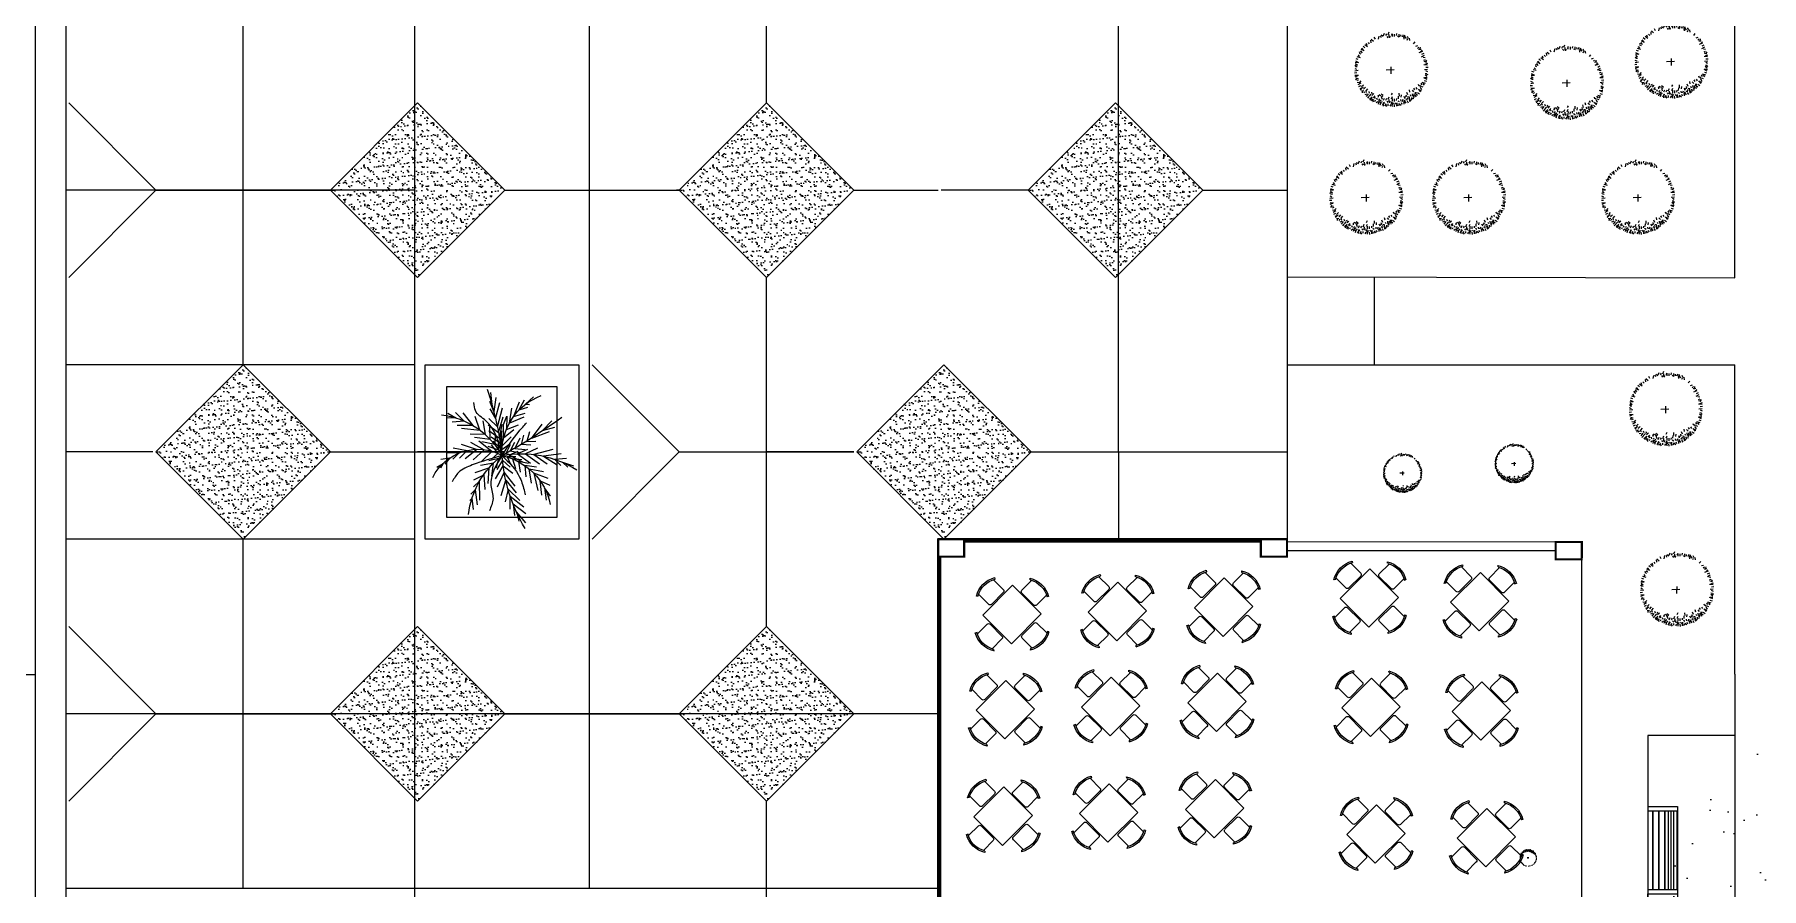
# Model space of a CAD drawing. Header units: millimetres. Extents: x 216896 to 446004, y 63591 to 243769.
# Drawn here: x 337869 to 377461, y 129232 to 148796 of the extents above; entities that cross this region are included whole.
import ezdxf

# ---------------------------------------------------------------- set-up
doc = ezdxf.new("R2010")
doc.units = ezdxf.units.MM
doc.layers.add('1_furn', color=26, linetype='Continuous')
doc.layers.add('glass', color=4, linetype='Continuous')
doc.layers.add('concr. box', color=250, linetype='Continuous', lineweight=20)
doc.layers.add('wall', color=5, linetype='Continuous', lineweight=40)
doc.layers.add('green', color=7, linetype='Continuous', true_color=0x45e718)
doc.layers.add('trees', color=7, linetype='Continuous', true_color=0x547000)
doc.layers.add('line pedestr', color=7, linetype='Continuous', lineweight=5, true_color=0x1c1c1c)
doc.layers.add('trees 2', color=7, linetype='Continuous', lineweight=5, true_color=0x91c200)

# ---------------------------------------------------------------- blocks, each defined once
blk = doc.blocks.new('PALM')
for points in [[(-0.814, 1.528), (-0.853, 1.213), (-0.918, 1.278)], [(0.226, 1.525), (0.235, 1.156), (0.619, 1.454)], [(0.673, 1.652), (0.319, 1.381), (0.356, 1.702)], [(0.671, 1.912), (0.412, 1.592), (0.48, 1.862)], [(-0.891, 1.097), (-0.764, 0.976), (-0.708, 1.396)], [(-0.627, 1.261), (-0.64, 0.73), (-0.814, 0.884)], [(-0.029, 1.129), (0.104, 0.699), (0.404, 1.057)], [(0.507, 1.274), (0.171, 0.954), (0.084, 1.315)], [(1.308, 0.655), (0.901, 0.502), (1.018, 0.992)], [(1.13, 1.126), (1.081, 0.719), (1.355, 0.836)], [(1.375, 1.152), (1.202, 0.917), (1.253, 1.263)], [(-0.8, 0.692), (-0.521, 0.544), (-0.493, 0.967)], [(-0.768, 0.477), (-0.372, 0.352), (-0.408, 0.794)], [(-0.292, 0.588), (-0.242, 0.212), (-0.614, 0.282)], [(-0.185, 0.659), (0.03, 0.296), (0.31, 0.503)], [(0.368, 0.866), (0.057, 0.47), (-0.143, 0.894)], [(0.98, 0.328), (0.642, 0.281), (0.673, 0.608)], [(0.84, 0.779), (0.765, 0.375), (1.174, 0.453)], [(-1.855, 0.331), (-1.676, 0.223), (-1.743, 0.355)], [(-1.735, 0.098), (-1.478, 0.063), (-1.624, 0.24)], [(-1.581, -0.088), (-1.217, -0.075), (-1.401, 0.104)], [(-1.39, -0.217), (-0.99, -0.144), (-1.212, 0.071)], [(-1.045, 0.081), (-0.721, -0.176), (-1.156, -0.311)], [(-0.895, -0.38), (-0.512, -0.166), (-0.818, 0.12)], [(-0.571, 0.158), (-0.29, -0.12), (-0.659, -0.406)], [(-0.38, 0.137), (-0.097, 0.078), (-0.165, 0.347)], [(-0.31, -0.301), (-0.118, -0.058), (-0.301, 0.103)], [(0.234, 0.326), (0.011, 0.128), (-0.145, 0.392)], [(0.393, 0.037), (0.143, 0.038), (0.238, 0.24)], [(0.449, -0.112), (0.198, -0.009), (0.579, 0.182)], [(0.559, 0.121), (0.3, 0.094), (0.378, 0.366)], [(0.725, -0.168), (0.443, -0.049), (0.809, 0.22)], [(0.749, 0.222), (0.465, 0.172), (0.512, 0.473)], [(1.003, -0.207), (0.666, -0.048), (1.063, 0.235)], [(1.445, -0.17), (0.906, -0.028), (1.281, 0.238)], [(1.675, -0.049), (1.174, 0.017), (1.563, 0.263)], [(1.83, 0.081), (1.503, 0.108), (1.667, 0.282)], [(2.037, 0.301), (1.729, 0.196), (1.871, 0.331)], [(-0.778, -0.521), (-0.342, -0.468), (-0.345, -0.803)], [(-0.192, -0.602), (-0.206, -0.311), (-0.578, -0.387)], [(-0.402, -0.269), (-0.103, -0.166), (-0.103, -0.432)], [(-0.312, -0.529), (-0.048, -0.351), (-0.007, -0.702)], [(-0.252, -0.413), (-0.039, -0.194), (0.021, -0.472)], [(0.221, -0.325), (-0.002, -0.162), (-0.035, -0.46)], [(0.259, -0.529), (0.008, -0.286), (-0.017, -0.621)], [(0.234, -0.303), (0.104, -0.056), (0.291, -0.022)], [(0.486, -0.081), (0.226, -0.123), (0.36, -0.384)], [(0.508, -0.497), (0.363, -0.2), (0.657, -0.17)], [(0.816, -0.292), (0.556, -0.313), (0.615, -0.576)], [(0.776, -0.673), (0.702, -0.401), (0.96, -0.406)], [(1.334, -0.671), (0.838, -0.485), (1.138, -0.89)], [(-1.319, -1.222), (-1.074, -0.98), (-1.417, -0.949)], [(-1.118, -1.209), (-0.833, -0.857), (-1.274, -0.854)], [(-1.154, -0.773), (-0.634, -0.725), (-0.763, -1.105)], [(-0.549, -0.982), (-0.479, -0.6), (-0.91, -0.61)], [(-0.392, -0.876), (-0.101, -0.659), (0.029, -1.102)], [(-0.378, -1.054), (-0.133, -0.817), (0.012, -1.353)], [(-0.375, -0.71), (-0.071, -0.491), (0.001, -0.879)], [(0.336, -0.732), (0.044, -0.493), (0.044, -0.877)], [(0.044, -0.877), (0.134, -1.117), (0.124, -0.744), (0.471, -0.871)], [(0.616, -1.092), (0.207, -0.919), (0.279, -1.347)], [(1.41, -0.988), (1.151, -0.707), (1.499, -0.81)], [(-1.535, -1.201), (-1.309, -1.067), (-1.578, -1.057)], [(-0.18, -1.651), (-0.234, -1.246), (-0.35, -1.53)], [(-0.345, -1.328), (-0.186, -1.052), (-0.064, -1.508)], [(-0.324, -1.79), (-0.289, -1.445)], [(0.488, -1.514), (0.329, -1.11), (0.657, -1.199)], [(0.725, -1.363), (0.477, -1.287), (0.637, -1.586)], [(0.897, -1.662), (0.67, -1.458), (0.781, -1.451)]]:
    blk.add_lwpolyline(points)
for centre, radius, start, end in [((4.73, -0.354), 4.743, 149.2725, 175.7189), ((1.508, 1.967), 2.478, 186.8007, 232.5313), ((-0.384, 1.75), 1.791, 282.3691, 348.2759), ((-0.687, 1.247), 1.424, 206.1678, 298.8527), ((0.545, 2.922), 2.972, 259.4397, 302.1776), ((-1.973, 1.085), 2.252, 276.4241, 331.1994), ((-8.885, 1.027), 8.944, 341.0229, 353.4051), ((1.711, -0.097), 1.714, 176.7505, 249.5716), ((-7.944, -14.345), 16.398, 53.9971, 61.0215)]:
    blk.add_arc(centre, radius, start, end)
for points in [[(0, 0), (-0.315, 0.847), (-0.257, 1.222), (-0.361, 1.564)], [(0, 0), (0.508, 0.628), (0.636, 1.027), (0.656, 1.111)], [(0, 0), (-0.845, 0.266), (-1.235, 0.484), (-1.416, 0.741)], [(0, 0), (-0.459, -0.984), (-0.757, -1.275), (-0.798, -1.501)], [(0, 0), (0.483, -0.69), (0.697, -0.928)]]:
    blk.add_spline(points, degree=3)
blk = doc.blocks.new('plab')
at = {"layer": 'concr. box', "color": 0}
blk.add_lwpolyline([(0, 0), (3.404, -0.912), (2.368, -4.776), (-1.035, -3.864), (0, 0)], dxfattribs=at)
blk.add_lwpolyline([(0.354, -0.612), (2.791, -1.266), (2.015, -4.163), (-0.423, -3.51)], close=True, dxfattribs=at)
at = {"color": 0, "xscale": -0.8075124294537451, "yscale": 0.807512429455528, "zscale": 0.8075124294476533, "rotation": 164.9999999997417}
blk.add_blockref('PALM', (1.167, -2.468), dxfattribs=at)
blk = doc.blocks.new('A$C47DD4A19')
at = {"color": 0}
for p, q in [((-4.04, 0.28), (-4.58, -0.28)), ((-4.54, 0.22), (-3.38, 0.14)), ((-3.93, 0.13), (-4.35, 0.83)), ((-3.38, 2.86), (-4.33, 2.9)), ((-2.76, 2.42), (-4.17, 2.4)), ((-4.04, 3.25), (-3.23, 2.97)), ((-3.18, 0.2), (-4.04, 0.28)), ((-3.33, 0.14), (-4.03, -0.12)), ((-3.28, 0.29), (-4, 0.79)), ((-3.43, 2.91), (-3.93, 2.65)), ((-2.98, 0.15), (-3.87, -0.57)), ((-3.77, -0.47), (-3.13, 0.15)), ((-2.46, 2.22), (-3.76, 2)), ((-3.43, 2.96), (-3.74, 3.56)), ((-3.23, 0.19), (-3.69, 0.59)), ((-3.48, 2.96), (-3.62, 2.36)), ((-2.72, 0.15), (-3.59, 0.79)), ((-3.23, 0.09), (-3.59, 0.79)), ((-2.47, 0.16), (-3.46, -0.77)), ((-3.08, 0.3), (-3.44, 0.85)), ((-3.43, 2.96), (-3.07, 2.42)), ((-3.38, 2.86), (-3.34, 3.87)), ((-3.38, 2.96), (-2.88, 3.07)), ((-3.38, 2.91), (-2.92, 2.72)), ((-1.44, 1.44), (-3.38, 2.81)), ((-3.31, 1.76), (-1.95, 1.78)), ((-3.23, 2.97), (-3.27, 2.36)), ((-3.23, 2.97), (-2.58, 3.18)), ((-3.23, 0.19), (-2.94, 0.96)), ((-0.1, -0.1), (-3.23, 0.19)), ((-3.18, 0.25), (-2.63, 0.31)), ((-3.18, 0.2), (-3.16, -0.61)), ((-3.14, 0.85), (-2.22, 0.16)), ((-3.13, 2.97), (-2.62, 2.68)), ((-3.13, 0.15), (-2.78, 0.71)), ((-3.13, 0.25), (-2.72, -0.25)), ((-3.02, 2.67), (-3.04, 3.83)), ((-2.27, 0.11), (-2.86, -0.76)), ((-1.49, 1.33), (-2.75, 1.46)), ((-2.71, 2.37), (-2.68, 3.58)), ((-1.71, -0.08), (-2.64, 0.96)), ((-2.49, 1.12), (-1.13, 1.09)), ((-2.35, 2.08), (-2.33, 3.59)), ((-1.71, 0.07), (-2.25, -0.8)), ((-2.19, 1.02), (-1.31, 0.03)), ((-1.93, 0.67), (-0.51, 0.55)), ((-1.85, 1.78), (-1.92, 3.09)), ((-0.86, -0.07), (-1.53, 0.78)), ((-0.55, 2.51), (-1.52, 3.15)), ((-1.49, 1.44), (-1.46, 2.8)), ((-0.66, 2.86), (-1.47, 3.6)), ((0, 0), (-1.44, 1.44)), ((-1.38, 4.11), (-0.66, 3.21)), ((-0.73, 4.32), (-1.34, 4.51)), ((-0.39, 2.06), (-1.31, 2.6)), ((-0.43, 1.71), (-1.3, 2.24)), ((-0.62, 3.87), (-1.29, 4.41)), ((-0.63, 4.47), (-1.23, 3.86)), ((-0.33, 1.3), (-1.14, 1.79)), ((-1.07, 0.64), (-0.35, -0.06)), ((-1.03, 1.09), (-0.95, 2.45)), ((-0.32, 0.85), (-0.98, 1.29)), ((-0.58, 4.22), (-0.95, 5.02)), ((-0.62, 3.77), (-0.94, 4.57)), ((-0.67, 3.77), (-0.81, 3.26)), ((-0.73, 4.12), (-0.08, 4.33)), ((-0.68, 4.12), (-0.24, 4.78)), ((-0.67, 3.72), (-0.64, 4.73)), ((-0.67, 3.67), (-0.23, 4.23)), ((-0.05, -0.05), (-0.67, 3.77)), ((-0.67, 0.69), (-0.59, 1.85)), ((-0.63, 4.37), (-0.22, 3.73)), ((-0.6, 2.81), (-0.17, 4.08)), ((-0.11, 3.43), (-0.55, 2.41)), ((-0.53, 4.38), (-0.49, 4.98)), ((-0.45, 2.41), (-0.01, 3.23)), ((0.05, 3.02), (-0.44, 1.81)), ((-0.32, 1.15), (0.11, 2.22)), ((-0.31, 0.4), (-0.28, 1.46)), ((-0.28, 1.71), (0.11, 2.47)), ((-0.22, 4.08), (-0.11, 3.43)), ((-0.17, 4.08), (-0.22, 4.08)), ((-0.21, 0.5), (0.22, 1.57)), ((-0.15, -0.3), (4.3, 1.74)), ((-0.13, 1.71), (-0.01, 0.35)), ((-0.1, -0.05), (2.63, 2.47)), ((-0.05, 0.2), (1.39, 4.11)), ((0.19, 0.86), (0.01, 2.27)), ((0.05, 0.3), (0.74, 0.82)), ((0.33, 1.42), (0.07, 2.02)), ((0.18, 1.01), (1.28, 1.58)), ((0.77, 2.18), (0.3, 2.98)), ((0.3, 2.78), (0.58, 1.57)), ((0.35, 0.06), (1.47, -0.28)), ((0.36, -0.35), (1.05, 0.22)), ((0.39, 0.56), (1.6, 0.58)), ((0.4, 0.46), (0.63, 1.42)), ((0.51, -0.44), (1.61, 0.28)), ((0.53, 1.52), (1.48, 2.04)), ((0.67, 2.13), (0.59, 3.49)), ((0.65, 0.11), (1.19, 1.08)), ((0.67, 2.18), (1.52, 2.19)), ((0.68, 4.09), (0.96, 2.84)), ((1.03, 1.83), (0.74, 0.92)), ((1.44, 4.06), (0.79, 3.79)), ((0.8, 0.17), (2.07, -0.11)), ((1.77, 2.6), (0.81, 2.48)), ((1.01, 2.74), (0.83, 4.3)), ((1.34, 4.06), (0.83, 4.25)), ((0.89, 0.87), (1.95, 1.14)), ((0.9, 0.27), (1.44, 1.08)), ((1.44, 4.01), (0.94, 3.9)), ((1.44, 3.96), (0.99, 3.65)), ((1.27, 4.91), (1.01, 2.74)), ((1.06, 2.94), (2.2, 3.57)), ((1.07, -0.43), (2.16, 0.29)), ((1.08, 4.66), (1.49, 3.96)), ((1.19, 1.18), (1.32, 2.19)), ((2.4, 4.12), (1.25, 3.5)), ((1.34, 3.8), (1.27, 4.91)), ((1.29, 4.21), (1.8, 3.46)), ((1.39, 4.06), (1.65, 3.46)), ((1.39, 1.33), (2.59, 1.71)), ((1.4, 0.58), (1.69, 1.44)), ((1.4, 0.48), (2.72, 0.1)), ((1.49, 4.06), (1.43, 4.66)), ((1.44, 4.16), (1.94, 4.57)), ((1.44, 3.96), (2.34, 4.43)), ((1.44, 3.96), (1.95, 3.97)), ((1.44, 3.91), (1.5, 3.35)), ((1.49, 4.11), (2.04, 4.62)), ((1.81, 2.9), (1.53, 1.59)), ((2.67, 0.2), (1.62, -0.63)), ((1.7, 0.63), (2.24, 1.75)), ((1.77, 2.6), (1.77, 2.6)), ((1.83, 1.8), (3.34, 2.23)), ((1.88, 1.9), (2.11, 3.01)), ((2, 0.69), (3.07, 0.31)), ((2.63, 2.52), (2.02, 2.56)), ((2.58, 2.51), (2.03, 2.1)), ((2.08, -0.57), (3.22, 0.31)), ((2.18, 2.1), (2.41, 3.12)), ((2.68, 2.52), (2.21, 3.01)), ((2.25, 0.85), (3.42, 0.51)), ((2.58, 2.57), (2.28, 1.96)), ((2.3, 0.9), (2.84, 1.97)), ((2.43, 2.31), (2.82, 3.17)), ((2.53, 2.31), (3.58, 2.63)), ((2.53, 2.51), (2.54, 1.86)), ((2.65, 1.11), (3.29, 2.23)), ((2.68, 2.32), (2.67, 3.17)), ((2.68, -0.61), (3.73, 0.12)), ((3.29, 2.17), (2.9, 1.11)), ((2.95, 1.06), (4.17, 0.63)), ((3.2, 1.37), (3.73, 2.59)), ((3.95, 1.63), (3.3, 1.72)), ((3.34, -0.85), (4.23, 0.02)), ((3.5, 1.42), (4.37, 1.03)), ((3.59, 2.23), (4.1, 1.69)), ((4.25, 1.74), (3.6, 1.78)), ((3.61, 0.87), (3.95, 1.63)), ((3.9, 1.63), (4.19, 2.69)), ((3.9, 1.63), (4.67, 1.24)), ((3.9, 1.63), (4.11, 1.03)), ((4, 1.63), (4.37, 1.03)), ((4.15, 1.59), (4.86, 1.85)), ((4.15, 1.69), (4.96, 1.55)), ((4.2, 1.74), (4.6, 2.3)), ((4.25, 1.74), (4.44, 2.3)), ((4.67, 1.24), (4.32, 0.93)), ((-3.92, -3.4), (-5.03, -3.26)), ((-4.22, -3.8), (-4.78, -3.56)), ((-4.27, -3.8), (-4.77, -3.81)), ((-3.67, -3.09), (-4.69, -2.96)), ((-3.97, -3.7), (-4.68, -3.26)), ((-3.23, -2.78), (-4.59, -2.4)), ((-0.2, -0.21), (-4.56, -4.16)), ((-3.92, -3.75), (-4.48, -3.1)), ((-4.22, -3.75), (-4.46, -4.51)), ((-4.32, -3.86), (-4.25, -4.56)), ((-4.27, -3.8), (-4.08, -3.25)), ((-3.71, -3.74), (-4.22, -3.8)), ((-4.22, -3.75), (-4, -4.46)), ((-4.22, -3.85), (-3.45, -4.29)), ((-4.11, -3.85), (-3.21, -3.94)), ((-4.02, -3.75), (-3.63, -2.89)), ((-4.02, -3.75), (-3.11, -3.48)), ((-3.99, -2.24), (-2.78, -2.32)), ((-3.67, -3.34), (-3.85, -4.5)), ((-2.53, -2.06), (-3.6, -1.78)), ((-3.37, -3.03), (-3.35, -4.34)), ((-3.22, -0.11), (-3.12, -0.41)), ((-1.99, -1.7), (-3.2, -1.17)), ((-3.03, -2.62), (-2.95, -3.98)), ((-1.64, -1.39), (-2.81, -0.86)), ((-2.55, -3.77), (-2.73, -2.32)), ((-0.96, -2.74), (-2.45, -3.67)), ((-1.15, -3.25), (-2.4, -4.02)), ((-1.3, -3.6), (-2.34, -4.43)), ((-2.33, -1.96), (-2.21, -3.26)), ((-1.14, -0.93), (-2.16, -0.64)), ((-2.06, -3.06), (-0.77, -2.23)), ((-1.28, -4.31), (-2.05, -3.87)), ((-1.39, -4.16), (-2.04, -4.32)), ((-1.36, -0.07), (-1.95, -0.89)), ((-1.71, -2.9), (-1.89, -1.65)), ((-1.39, -4.31), (-1.85, -3.61)), ((-1.39, -4.31), (-1.83, -4.92)), ((-0.57, -1.72), (-1.72, -2.4)), ((-0.96, -0.07), (-1.5, -0.93)), ((-0.79, -0.67), (-1.5, -0.43)), ((-1.44, -4.26), (-1.45, -3.6)), ((-1.44, -4.26), (0, 0)), ((-0.43, -1.22), (-1.43, -1.94)), ((-1.39, -4.21), (-0.69, -3.59)), ((-1.34, -4.11), (-1.12, -4.86)), ((-1.29, -4.26), (-0.79, -4)), ((-0.25, -0.16), (-1.26, -0.17)), ((-0.77, -4.95), (-1.24, -3.95)), ((-1.2, -3.3), (-0.63, -4.4)), ((-1.19, -0.98), (-1.12, -2.24)), ((-1.19, -4.15), (-0.88, -4.55)), ((-0.6, -0.01), (-1.14, -1.08)), ((-0.39, -0.81), (-1.13, -1.43)), ((-1, -3.04), (-0.53, -4.04)), ((-0.87, -2.03), (-0.79, -0.67)), ((-0.44, -3.69), (-0.81, -2.38)), ((-0.67, -2.18), (-0.19, -3.33)), ((-0.55, -0.41), (-0.53, -1.47)), ((0.13, -1.66), (-0.51, -2.63)), ((-0.47, -1.72), (-0.2, -2.78)), ((0.14, -2.27), (-0.4, -3.23)), ((0.35, -2.61), (-0.39, -3.79)), ((-0.38, -1.32), (-0.06, -2.37)), ((0.41, -3.12), (-0.38, -4.34)), ((-0.35, -0.16), (-0.23, -1.01)), ((0.07, -1.01), (-0.32, -1.92)), ((-0.17, -4.74), (0.52, -3.57)), ((-0.1, -0.25), (0.02, -0.86)), ((-0.05, -0.15), (4, -0.94)), ((-0.05, -0.2), (2.24, -4.09)), ((0.68, -4.12), (-0.01, -5.19)), ((4.64, -2.99), (0, -0.2)), ((0.01, -0.81), (1.1, -5.47)), ((0.02, -0.86), (0.01, -0.81)), ((0.17, -1.31), (1.05, -2.15)), ((0.24, -1.91), (1.06, -2.8)), ((0.25, -5.69), (0.89, -4.57)), ((1.32, -3.45), (0.4, -2.61)), ((0.42, -0.85), (0.49, -1.81)), ((0.46, -3.27), (1.43, -4.16)), ((0.95, -5.22), (0.46, -6.14)), ((0.6, -2.31), (0.68, -1.55)), ((1.36, -5.72), (0.65, -5.28)), ((0.65, -5.68), (1.26, -5.87)), ((0.68, -1.45), (1.49, -1.49)), ((0.73, -3.97), (1.8, -4.86)), ((0.84, -1.85), (0.75, -2.71)), ((0.82, -0.64), (1.19, -1.94)), ((0.89, -1.7), (2.05, -1.78)), ((1.06, -5.53), (0.92, -6.18)), ((0.97, -0.49), (1.69, -1.28)), ((1.96, -5.56), (0.99, -4.77)), ((1.02, -3.56), (1.15, -2.35)), ((1.05, -5.47), (1.87, -5.96)), ((1.06, -5.73), (1.65, -5.11)), ((1.1, -2.15), (2.25, -2.08)), ((1.16, -5.62), (1.22, -6.18)), ((1.16, -5.83), (1.62, -6.07)), ((1.56, -3), (1.18, -4.16)), ((1.23, -0.94), (2.23, -0.92)), ((1.25, -2.45), (2.41, -2.53)), ((1.31, -5.82), (1.25, -5.02)), ((1.26, -5.67), (1.81, -5.51)), ((1.62, -6.07), (1.26, -5.67)), ((1.6, -1.99), (1.33, -1.09)), ((1.65, -5.11), (1.36, -5.72)), ((1.44, -4.76), (1.77, -3.29)), ((1.56, -2.85), (2.77, -2.82)), ((1.57, -0.58), (2.04, -1.53)), ((1.63, -1.18), (2.64, -1.16)), ((1.67, -2.99), (2.88, -3.17)), ((1.85, -2.08), (1.84, -1.43)), ((2.39, -4.29), (1.84, -4.2)), ((1.88, -3.44), (3.19, -3.52)), ((1.94, -1.53), (3, -1.46)), ((2.08, -3.89), (1.95, -5.01)), ((2.03, -0.52), (2.4, -1.77)), ((3.09, -3.88), (2.03, -3.59)), ((2.26, -2.68), (2.2, -1.67)), ((2.55, -4.29), (2.2, -4.65)), ((2.24, -4.14), (2.71, -4.89)), ((2.28, -0.61), (2.8, -1.71)), ((2.29, -4.14), (3.15, -4.33)), ((2.29, -4.14), (3.05, -4.43)), ((2.29, -4.29), (2.41, -5.05)), ((2.59, -4.24), (2.38, -3.49)), ((2.39, -4.34), (2.99, -3.73)), ((2.55, -1.87), (3.76, -1.8)), ((2.66, -1.97), (2.67, -2.78)), ((2.83, -0.71), (3.26, -1.81)), ((3.03, -3.32), (2.91, -2.07)), ((3.21, -2.16), (4.57, -2.04)), ((3.24, -0.7), (3.61, -1.6)), ((3.42, -2.26), (3.54, -3.52)), ((3.44, -0.9), (4, -0.99)), ((4.15, -0.88), (3.5, -1.3)), ((4.25, -0.78), (3.59, -0.44)), ((3.95, -0.99), (3.59, -0.64)), ((3.64, -0.89), (4.06, -1.79)), ((3.82, -2.5), (3.9, -3.71)), ((3.95, -0.94), (3.83, -0.18)), ((3.9, -0.94), (3.86, -1.49)), ((3.9, -0.99), (4.8, -0.82)), ((3.9, -0.84), (4.06, -1.59)), ((4.55, -1.03), (3.9, -0.84)), ((3.95, -0.89), (4.95, -0.42)), ((3.98, -2.55), (5.18, -2.43)), ((4, -1.09), (4.29, -0.33)), ((4, -0.89), (4.21, -1.69)), ((4.84, -2.94), (4.04, -3.1)), ((4.05, -0.94), (4.61, -1.43)), ((4.08, -2.7), (4.84, -3.09)), ((4.08, -2.7), (4.45, -3.85)), ((4.79, -2.99), (4.09, -3.56)), ((4.69, -2.94), (4.28, -2.55)), ((4.44, -2.95), (4.73, -2.34)), ((4.64, -2.99), (4.47, -2.14)), ((4.54, -2.84), (5.14, -2.68)), ((4.54, -2.89), (4.85, -3.29)), ((4.54, -2.94), (4.7, -3.39))]:
    blk.add_line(p, q, dxfattribs=at)
blk = doc.blocks.new('bancc')
at = {"layer": '1_furn', "ltscale": 10}
for p, q in [((-1.179, -1.755), (-0.661, 0.177)), ((-1.139, -1.662), (-0.674, 0.077)), ((-1.063, -1.682), (-0.597, 0.057)), ((-1.06, -1.683), (-0.594, 0.056)), ((-1, -1.699), (-0.534, 0.04)), ((-0.944, -1.714), (-0.478, 0.025)), ((-0.87, -1.734), (-0.404, 0.005)), ((-0.866, -1.735), (-0.4, 0.004)), ((-0.026, -0.097), (-0.687, 0.081)), ((0, 0), (-0.661, 0.177)), ((-0.518, -1.932), (0, 0)), ((-0.736, -1.77), (-0.27, -0.031)), ((-0.732, -1.771), (-0.266, -0.032)), ((-0.602, -1.806), (-0.137, -0.067)), ((-0.597, -1.807), (-0.131, -0.068)), ((-0.518, -1.932), (-1.179, -1.755)), ((-0.492, -1.835), (-1.153, -1.658)), ((-1.9, -4.445), (-1.382, -2.513)), ((-1.86, -4.352), (-1.394, -2.613)), ((-1.784, -4.372), (-1.318, -2.634)), ((-1.781, -4.373), (-1.315, -2.635)), ((-1.721, -4.389), (-1.255, -2.651)), ((-1.665, -4.404), (-1.199, -2.666)), ((-1.591, -4.424), (-1.125, -2.685)), ((-1.586, -4.425), (-1.121, -2.687)), ((-1.457, -4.46), (-0.991, -2.722)), ((-1.453, -4.461), (-0.987, -2.722)), ((-0.747, -2.787), (-1.408, -2.61)), ((-0.721, -2.69), (-1.382, -2.513)), ((-1.323, -4.496), (-0.857, -2.757)), ((-1.318, -4.497), (-0.852, -2.759)), ((-1.239, -4.622), (-0.721, -2.69)), ((-1.213, -4.526), (-1.874, -4.348)), ((-1.239, -4.622), (-1.9, -4.445))]:
    blk.add_line(p, q, dxfattribs=at)
at = {"layer": 'concr. box'}
for points in [[(-0.518, -1.932), (-0.721, -2.69), (-1.382, -2.513), (-1.179, -1.755)], [(-0.64, -2.003), (-0.792, -2.568), (-1.26, -2.442), (-1.108, -1.877)]]:
    blk.add_lwpolyline(points, close=True, dxfattribs=at)
at = {"color": 0, "xscale": 0.04651643971571215, "yscale": 0.04651643971571215, "zscale": 0.04651643971571215, "rotation": 316.9532213681869}
blk.add_blockref('A$C47DD4A19', (-0.938, -2.166), dxfattribs=at)
blk = doc.blocks.new('GFGFDGFD')
at = {"color": 0, "linetype": 'Continuous', "ltscale": 10}
for p, q in [((511.846, 1086.117), (512.008, 1085.846)), ((511.883, 1086.158), (511.881, 1086.125)), ((511.41, 1085.843), (511.375, 1085.848)), ((511.409, 1085.392), (512.237, 1085.887)), ((511.596, 1085.599), (511.434, 1085.87)), ((511.991, 1085.78), (511.662, 1085.583)), ((512.237, 1085.887), (512.713, 1085.09)), ((512.394, 1085.671), (512.591, 1085.341)), ((512.682, 1085.899), (512.41, 1085.737)), ((512.669, 1085.953), (512.654, 1085.923)), ((511.885, 1084.596), (511.409, 1085.392)), ((512.657, 1085.325), (512.928, 1085.487)), ((512.936, 1085.452), (512.969, 1085.439)), ((511.183, 1085.029), (511.149, 1085.042)), ((511.462, 1085.156), (511.191, 1084.994)), ((511.724, 1084.809), (511.527, 1085.139)), ((512.713, 1085.09), (511.885, 1084.596)), ((512.502, 1084.924), (512.172, 1084.727)), ((512.73, 1084.637), (512.568, 1084.908)), ((511.437, 1084.582), (511.708, 1084.744)), ((511.449, 1084.528), (511.464, 1084.558)), ((512.156, 1084.662), (512.318, 1084.391)), ((512.784, 1084.649), (512.754, 1084.664)), ((512.282, 1084.383), (512.27, 1084.349))]:
    blk.add_line(p, q, dxfattribs=at)
for centre, radius, start, end in [((511.887, 1085.579), 0.579, 90.4449, 152.3413), ((511.887, 1085.579), 0.544, 90.1646, 150.7651), ((511.967, 1085.821), 0.048, 300.8467, 30.8467), ((512.435, 1085.696), 0.048, 120.8467, 210.8467), ((512.39, 1085.445), 0.544, 0.9284, 61.5288), ((512.39, 1085.445), 0.579, 359.3521, 61.2486), ((511.637, 1085.624), 0.048, 210.8467, 300.8467), ((512.632, 1085.366), 0.048, 210.8467, 300.8467), ((511.728, 1085.035), 0.579, 179.3521, 241.2486), ((511.728, 1085.035), 0.544, 180.9284, 241.5288), ((511.486, 1085.115), 0.048, 30.8467, 120.8467), ((512.527, 1084.883), 0.048, 30.8467, 120.8467), ((511.683, 1084.785), 0.048, 300.8467, 30.8467), ((512.197, 1084.686), 0.048, 120.8467, 210.8467), ((512.276, 1084.928), 0.579, 269.3521, 331.2486), ((512.276, 1084.928), 0.544, 270.9284, 331.5288)]:
    blk.add_arc(centre, radius, start, end, dxfattribs=at)
blk = doc.blocks.new('arber')
at = {"layer": 'trees 2'}
for p, q in [((-0.191, -0.004), (-0.181, 0.005)), ((-0.19, 0.014), (-0.175, 0.017)), ((-0.176, 0.032), (-0.189, 0.034)), ((-0.171, 0.015), (-0.189, 0.021)), ((-0.188, 0.008), (-0.177, 0.001)), ((-0.166, 0.042), (-0.184, 0.044)), ((-0.171, 0.048), (-0.179, 0.056)), ((-0.177, 0.071), (-0.165, 0.075)), ((-0.165, 0.062), (-0.174, 0.065)), ((-0.17, 0.081), (-0.162, 0.07)), ((-0.169, 0.088), (-0.155, 0.085)), ((-0.151, 0.081), (-0.165, 0.094)), ((-0.15, 0.099), (-0.161, 0.105)), ((-0.136, 0.104), (-0.152, 0.113)), ((-0.139, 0.112), (-0.144, 0.122)), ((-0.135, 0.135), (-0.122, 0.135)), ((-0.128, 0.123), (-0.135, 0.129)), ((-0.125, 0.142), (-0.122, 0.129)), ((-0.122, 0.148), (-0.11, 0.139)), ((-0.107, 0.135), (-0.116, 0.152)), ((-0.1, 0.15), (-0.107, 0.161)), ((-0.085, 0.151), (-0.096, 0.164)), ((-0.085, 0.159), (-0.085, 0.17)), ((-0.07, 0.164), (-0.074, 0.172)), ((-0.06, 0.181), (-0.062, 0.168)), ((-0.055, 0.185), (-0.047, 0.173)), ((-0.034, 0.179), (-0.037, 0.191)), ((0.021, -0.005), (-0.021, 0.005)), ((-0.017, 0.181), (-0.013, 0.191)), ((-0.001, 0.18), (-0.002, 0.19)), ((0.008, 0.015), (-0.001, -0.021)), ((0.003, 0.195), (0.011, 0.185)), ((0.055, 0.175), (0.062, 0.183)), ((0.095, 0.173), (0.091, 0.159)), ((0.119, 0.143), (0.129, 0.147)), ((0.129, 0.132), (0.135, 0.139)), ((0.142, 0.139), (0.141, 0.126)), ((0.157, 0.104), (0.167, 0.111)), ((0.165, 0.089), (0.176, 0.089)), ((0.171, 0.074), (0.179, 0.078)), ((0.188, 0.064), (0.174, 0.066)), ((0.174, 0.051), (0.193, 0.052)), ((0.192, 0.059), (0.179, 0.051)), ((0.185, 0.076), (0.18, 0.064)), ((0.18, 0.024), (0.197, 0.029)), ((0.186, 0.038), (0.198, 0.04)), ((0.187, 0.021), (0.198, 0.017)), ((0.187, 0.005), (0.196, 0.006)), ((0.201, 0.001), (0.192, -0.007)), ((-0.177, -0.023), (-0.187, -0.019)), ((-0.17, -0.027), (-0.187, -0.032)), ((-0.175, -0.041), (-0.187, -0.043)), ((-0.177, -0.008), (-0.186, -0.009)), ((-0.164, -0.053), (-0.183, -0.055)), ((-0.181, -0.062), (-0.169, -0.054)), ((-0.165, -0.015), (-0.177, -0.023)), ((-0.177, -0.067), (-0.164, -0.069)), ((-0.175, -0.079), (-0.169, -0.067)), ((-0.159, -0.04), (-0.171, -0.048)), ((-0.16, -0.077), (-0.168, -0.081)), ((-0.155, -0.091), (-0.166, -0.092)), ((-0.151, -0.054), (-0.163, -0.062)), ((-0.147, -0.092), (-0.161, -0.103)), ((-0.147, -0.107), (-0.157, -0.114)), ((-0.143, -0.065), (-0.155, -0.073)), ((-0.155, -0.073), (-0.154, -0.082)), ((-0.131, -0.114), (-0.148, -0.123)), ((-0.133, -0.097), (-0.145, -0.105)), ((-0.144, -0.129), (-0.135, -0.116)), ((-0.14, -0.08), (-0.14, -0.09)), ((-0.138, -0.132), (-0.125, -0.129)), ((-0.131, -0.142), (-0.131, -0.129)), ((-0.117, -0.098), (-0.129, -0.105)), ((-0.128, -0.088), (-0.127, -0.098)), ((-0.114, -0.112), (-0.126, -0.12)), ((-0.119, -0.134), (-0.125, -0.141)), ((-0.108, -0.146), (-0.118, -0.15)), ((-0.109, -0.124), (-0.109, -0.134)), ((-0.1, -0.143), (-0.109, -0.159)), ((-0.096, -0.133), (-0.102, -0.14)), ((-0.086, -0.152), (-0.102, -0.156)), ((-0.095, -0.157), (-0.101, -0.167)), ((-0.088, -0.112), (-0.1, -0.12)), ((-0.088, -0.144), (-0.099, -0.147)), ((-0.077, -0.158), (-0.09, -0.172)), ((-0.073, -0.122), (-0.084, -0.128)), ((-0.084, -0.176), (-0.081, -0.161)), ((-0.083, -0.129), (-0.082, -0.138)), ((-0.079, -0.156), (-0.076, -0.165)), ((-0.07, -0.137), (-0.078, -0.148)), ((-0.077, -0.177), (-0.066, -0.169)), ((-0.067, -0.183), (-0.072, -0.171)), ((-0.059, -0.142), (-0.065, -0.15)), ((-0.059, -0.172), (-0.061, -0.181)), ((-0.06, -0.156), (-0.056, -0.164)), ((-0.045, -0.137), (-0.053, -0.148)), ((-0.044, -0.178), (-0.052, -0.186)), ((-0.047, -0.149), (-0.051, -0.163)), ((-0.044, -0.159), (-0.048, -0.168)), ((-0.034, -0.166), (-0.043, -0.174)), ((-0.029, -0.174), (-0.042, -0.183)), ((-0.038, -0.173), (-0.04, -0.19)), ((-0.027, -0.141), (-0.035, -0.151)), ((-0.029, -0.15), (-0.033, -0.163)), ((-0.028, -0.183), (-0.03, -0.195)), ((-0.019, -0.155), (-0.023, -0.167)), ((-0.021, -0.175), (-0.015, -0.182)), ((-0.011, -0.177), (-0.017, -0.195)), ((-0.011, -0.197), (-0.013, -0.182)), ((-0.007, -0.155), (-0.01, -0.164)), ((-0.004, -0.168), (0.003, -0.175)), ((-0.004, -0.195), (0.003, -0.184)), ((0.008, -0.197), (-0.001, -0.188)), ((0.005, -0.145), (0.001, -0.159)), ((0.011, -0.183), (0.012, -0.192)), ((0.013, -0.166), (0.012, -0.175)), ((0.023, -0.143), (0.018, -0.155)), ((0.025, -0.169), (0.019, -0.179)), ((0.032, -0.175), (0.023, -0.188)), ((0.027, -0.184), (0.023, -0.194)), ((0.031, -0.176), (0.036, -0.193)), ((0.035, -0.153), (0.035, -0.166)), ((0.04, -0.172), (0.048, -0.178)), ((0.044, -0.182), (0.047, -0.194)), ((0.047, -0.149), (0.046, -0.159)), ((0.054, -0.136), (0.055, -0.15)), ((0.054, -0.161), (0.063, -0.165)), ((0.057, -0.17), (0.059, -0.189)), ((0.066, -0.188), (0.057, -0.175)), ((0.069, -0.153), (0.071, -0.162)), ((0.07, -0.128), (0.07, -0.141)), ((0.071, -0.184), (0.073, -0.171)), ((0.083, -0.181), (0.071, -0.176)), ((0.081, -0.152), (0.079, -0.164)), ((0.081, -0.167), (0.085, -0.175)), ((0.085, -0.133), (0.09, -0.145)), ((0.09, -0.154), (0.086, -0.17)), ((0.095, -0.125), (0.098, -0.135)), ((0.095, -0.161), (0.096, -0.172)), ((0.096, -0.153), (0.107, -0.167)), ((0.097, -0.15), (0.106, -0.152)), ((0.108, -0.125), (0.111, -0.135)), ((0.111, -0.153), (0.118, -0.163)), ((0.118, -0.137), (0.126, -0.155)), ((0.132, -0.151), (0.12, -0.142)), ((0.125, -0.112), (0.125, -0.122)), ((0.13, -0.118), (0.133, -0.128)), ((0.136, -0.145), (0.133, -0.132)), ((0.146, -0.138), (0.133, -0.137)), ((0.138, -0.126), (0.145, -0.131)), ((0.14, -0.11), (0.143, -0.12)), ((0.147, -0.107), (0.162, -0.116)), ((0.15, -0.115), (0.154, -0.125)), ((0.161, -0.084), (0.176, -0.097)), ((0.161, -0.101), (0.171, -0.108)), ((0.18, -0.091), (0.165, -0.087)), ((0.181, -0.084), (0.173, -0.073)), ((0.187, -0.074), (0.175, -0.078)), ((0.176, -0.065), (0.184, -0.068)), ((0.177, -0.045), (0.194, -0.047)), ((0.181, -0.018), (0.199, -0.024)), ((0.182, -0.051), (0.19, -0.058)), ((0.201, -0.017), (0.186, -0.02)), ((0.187, -0.034), (0.199, -0.036)), ((0.199, -0.011), (0.188, -0.004))]:
    blk.add_line(p, q, dxfattribs=at)
blk = doc.blocks.new('arbor2')
at = {"color": 0}
for p, q in [((-0.134, 0.423), (-0.115, 0.394)), ((-0.086, 0.409), (-0.092, 0.437)), ((-0.034, 0.436), (-0.053, 0.401)), ((-0.011, 0.412), (-0.013, 0.433)), ((-0.003, 0.444), (0.017, 0.422)), ((0.035, 0.449), (0.017, 0.426)), ((0.062, 0.439), (0.046, 0.421)), ((0.093, 0.45), (0.074, 0.424)), ((0.088, 0.422), (0.079, 0.391)), ((0.128, 0.421), (0.119, 0.39)), ((-0.352, 0.187), (-0.385, 0.215)), ((-0.35, 0.226), (-0.373, 0.241)), ((-0.319, 0.239), (-0.354, 0.259)), ((-0.325, 0.257), (-0.335, 0.279)), ((-0.316, 0.309), (-0.287, 0.308)), ((-0.299, 0.281), (-0.315, 0.294)), ((-0.293, 0.325), (-0.286, 0.295)), ((-0.286, 0.339), (-0.258, 0.319)), ((-0.253, 0.308), (-0.272, 0.347)), ((-0.236, 0.344), (-0.252, 0.367)), ((-0.202, 0.344), (-0.227, 0.376)), ((-0.201, 0.363), (-0.202, 0.388)), ((-0.168, 0.375), (-0.178, 0.394)), ((-0.146, 0.414), (-0.151, 0.384)), ((0.057, 0.408), (0.066, 0.388)), ((0.094, 0.399), (0.085, 0.38)), ((0.116, 0.401), (0.133, 0.419)), ((0.151, 0.41), (0.143, 0.382)), ((0.18, 0.409), (0.171, 0.388)), ((0.186, 0.379), (0.202, 0.363)), ((0.206, 0.396), (0.199, 0.362)), ((0.224, 0.383), (0.222, 0.362)), ((0.251, 0.376), (0.238, 0.353)), ((0.269, 0.364), (0.247, 0.334)), ((0.256, 0.344), (0.247, 0.321)), ((0.264, 0.361), (0.276, 0.322)), ((0.285, 0.301), (0.298, 0.317)), ((0.296, 0.348), (0.302, 0.321)), ((0.314, 0.318), (0.312, 0.289)), ((0.348, 0.238), (0.371, 0.254)), ((-0.442, -0.007), (-0.42, 0.012)), ((-0.441, 0.035), (-0.407, 0.041)), ((-0.397, 0.036), (-0.438, 0.051)), ((-0.41, 0.074), (-0.437, 0.079)), ((-0.437, 0.02), (-0.411, 0.004)), ((-0.386, 0.098), (-0.426, 0.102)), ((-0.398, 0.112), (-0.417, 0.129)), ((-0.41, 0.164), (-0.383, 0.173)), ((-0.384, 0.144), (-0.404, 0.15)), ((-0.395, 0.187), (-0.378, 0.162)), ((-0.394, 0.202), (-0.36, 0.195)), ((0.039, -0.009), (-0.056, 0.013)), ((0.01, 0.036), (-0.012, -0.045)), ((0.367, 0.203), (0.392, 0.204)), ((0.38, 0.17), (0.398, 0.18)), ((0.387, 0.117), (0.431, 0.12)), ((0.418, 0.148), (0.388, 0.153)), ((0.428, 0.136), (0.398, 0.118)), ((0.412, 0.175), (0.399, 0.148)), ((0.401, 0.057), (0.44, 0.068)), ((0.413, 0.088), (0.441, 0.094)), ((0.416, 0.013), (0.437, 0.015)), ((0.417, 0.049), (0.441, 0.04)), ((0.448, 0.005), (0.427, -0.015)), ((-0.411, -0.051), (-0.434, -0.042)), ((-0.407, -0.09), (-0.434, -0.096)), ((-0.394, -0.059), (-0.433, -0.07)), ((-0.41, -0.015), (-0.431, -0.017)), ((-0.38, -0.119), (-0.424, -0.122)), ((-0.421, -0.138), (-0.392, -0.12)), ((-0.385, -0.032), (-0.412, -0.05)), ((-0.412, -0.15), (-0.381, -0.155)), ((-0.406, -0.177), (-0.393, -0.151)), ((-0.37, -0.089), (-0.397, -0.106)), ((-0.373, -0.172), (-0.391, -0.182)), ((-0.36, -0.205), (-0.385, -0.206)), ((-0.353, -0.121), (-0.38, -0.139)), ((-0.342, -0.207), (-0.374, -0.232)), ((-0.333, -0.145), (-0.36, -0.163)), ((-0.36, -0.163), (-0.359, -0.185)), ((-0.328, -0.181), (-0.326, -0.203)), ((-0.299, -0.198), (-0.297, -0.22)), ((0.358, -0.189), (0.391, -0.218)), ((0.4, -0.204), (0.367, -0.197)), ((0.402, -0.189), (0.384, -0.164)), ((0.417, -0.166), (0.389, -0.176)), ((0.39, -0.146), (0.41, -0.152)), ((0.393, -0.1), (0.433, -0.104)), ((0.403, -0.039), (0.444, -0.053)), ((0.405, -0.114), (0.423, -0.131)), ((0.448, -0.037), (0.414, -0.043)), ((0.416, -0.076), (0.444, -0.081)), ((0.443, -0.022), (0.417, -0.006)), ((-0.342, -0.24), (-0.365, -0.256)), ((-0.306, -0.257), (-0.345, -0.276)), ((-0.312, -0.219), (-0.339, -0.237)), ((-0.336, -0.29), (-0.317, -0.262)), ((-0.323, -0.297), (-0.293, -0.29)), ((-0.319, -0.269), (-0.301, -0.298)), ((-0.307, -0.32), (-0.306, -0.291)), ((-0.275, -0.22), (-0.302, -0.237)), ((-0.269, -0.252), (-0.296, -0.27)), ((-0.279, -0.303), (-0.292, -0.319)), ((-0.271, -0.283), (-0.278, -0.256)), ((-0.254, -0.329), (-0.277, -0.339)), ((-0.258, -0.28), (-0.256, -0.302)), ((-0.237, -0.323), (-0.257, -0.358)), ((-0.226, -0.301), (-0.241, -0.316)), ((-0.204, -0.344), (-0.24, -0.353)), ((-0.224, -0.354), (-0.239, -0.378)), ((-0.209, -0.253), (-0.236, -0.27)), ((-0.21, -0.324), (-0.234, -0.333)), ((-0.232, -0.28), (-0.223, -0.256)), ((-0.184, -0.356), (-0.213, -0.389)), ((-0.174, -0.275), (-0.2, -0.289)), ((-0.2, -0.398), (-0.192, -0.364)), ((-0.197, -0.28), (-0.199, -0.26)), ((-0.197, -0.29), (-0.195, -0.312)), ((-0.188, -0.248), (-0.169, -0.27)), ((-0.187, -0.352), (-0.182, -0.372)), ((-0.169, -0.31), (-0.186, -0.334)), ((-0.185, -0.4), (-0.16, -0.382)), ((-0.162, -0.415), (-0.171, -0.387)), ((-0.142, -0.321), (-0.158, -0.338)), ((-0.142, -0.388), (-0.148, -0.408)), ((-0.146, -0.351), (-0.137, -0.372)), ((-0.11, -0.309), (-0.13, -0.335)), ((-0.109, -0.403), (-0.127, -0.421)), ((-0.115, -0.337), (-0.125, -0.368)), ((-0.109, -0.36), (-0.118, -0.379)), ((-0.086, -0.376), (-0.106, -0.393)), ((-0.074, -0.393), (-0.105, -0.414)), ((-0.096, -0.391), (-0.1, -0.431)), ((-0.07, -0.318), (-0.089, -0.34)), ((-0.075, -0.339), (-0.084, -0.369)), ((-0.072, -0.414), (-0.076, -0.442)), ((-0.07, -0.292), (-0.053, -0.274)), ((-0.052, -0.349), (-0.061, -0.377)), ((-0.056, -0.395), (-0.043, -0.412)), ((-0.034, -0.401), (-0.048, -0.442)), ((-0.033, -0.446), (-0.038, -0.412)), ((-0.024, -0.35), (-0.032, -0.372)), ((-0.018, -0.441), (-0.002, -0.415)), ((-0.017, -0.38), (-0.002, -0.396)), ((0.002, -0.328), (-0.007, -0.359)), ((0.021, -0.297), (0.013, -0.33)), ((0.017, -0.414), (0.02, -0.435)), ((0.021, -0.376), (0.018, -0.397)), ((0.043, -0.322), (0.032, -0.35)), ((0.048, -0.383), (0.034, -0.406)), ((0.065, -0.395), (0.043, -0.425)), ((0.053, -0.415), (0.044, -0.439)), ((0.061, -0.399), (0.072, -0.437)), ((0.07, -0.346), (0.072, -0.375)), ((0.075, -0.366), (0.098, -0.355)), ((0.083, -0.39), (0.1, -0.402)), ((0.092, -0.411), (0.098, -0.439)), ((0.097, -0.337), (0.097, -0.36)), ((0.1, -0.391), (0.113, -0.375)), ((0.114, -0.308), (0.116, -0.34)), ((0.114, -0.363), (0.134, -0.373)), ((0.122, -0.385), (0.124, -0.428)), ((0.14, -0.425), (0.122, -0.396)), ((0.128, -0.375), (0.126, -0.404)), ((0.148, -0.346), (0.153, -0.367)), ((0.151, -0.288), (0.15, -0.318)), ((0.152, -0.416), (0.157, -0.386)), ((0.179, -0.41), (0.153, -0.397)), ((0.176, -0.344), (0.171, -0.37)), ((0.174, -0.377), (0.184, -0.396)), ((0.184, -0.301), (0.196, -0.328)), ((0.196, -0.349), (0.186, -0.384)), ((0.207, -0.283), (0.214, -0.306)), ((0.208, -0.365), (0.208, -0.39)), ((0.209, -0.346), (0.234, -0.378)), ((0.211, -0.338), (0.231, -0.343)), ((0.237, -0.282), (0.244, -0.304)), ((0.242, -0.346), (0.259, -0.369)), ((0.259, -0.31), (0.279, -0.349)), ((0.292, -0.341), (0.264, -0.321)), ((0.275, -0.252), (0.276, -0.274)), ((0.286, -0.267), (0.293, -0.289)), ((0.3, -0.327), (0.293, -0.297)), ((0.305, -0.283), (0.322, -0.296)), ((0.309, -0.248), (0.316, -0.271)), ((0.325, -0.241), (0.36, -0.261)), ((0.331, -0.259), (0.341, -0.282)), ((0.356, -0.228), (0.38, -0.243)), ((0.009, -0.446), (-0.01, -0.424))]:
    blk.add_line(p, q, dxfattribs=at)

msp = doc.modelspace()

# ---------------------------------------------------------------- hatches: boundary and pattern name
at = {"layer": 'line pedestr'}
h = msp.add_hatch(dxfattribs=at)
h.set_pattern_fill('AR-SAND', color=256, scale=4.374, angle=178.8086, style=0)
h.set_pattern_definition([(216.3086, (297027.52, 179985.07), (2.54607, -214.1686), [0, -168.8714, 0, -188.8693, 0, -180.53685]), (186.3086, (297027.52, 179985.07), (-203.0981, -309.3833), [0, -91.10167, 0, -152.20645, 0, -58.3273]), (146.3086, (297164.15, 179982.23), (-345.91834, 6.5652), [0, -55.5498, 0, -199.9793, 0, -261.08406]), (136.3086, (297164.15, 179982.23), (-335.9348, -90.544), [0, -27.7749, 0, -131.09753, 0, -149.98446])])
edge = h.paths.add_edge_path()
edge.add_line((346680, 143232), (344651, 145232))
edge.add_line((344651, 145232), (346651, 147232))
edge.add_line((346651, 147232), (348651, 145232))
edge.add_line((348651, 145232), (346651, 143232))
h = msp.add_hatch(dxfattribs=at)
h.set_pattern_fill('AR-SAND', color=256, scale=4.374, angle=178.8086, style=0)
h.set_pattern_definition([(216.3086, (305027.52, 179985.07), (2.54607, -214.1686), [0, -168.8714, 0, -188.8693, 0, -180.53685]), (186.3086, (305027.52, 179985.07), (-203.0981, -309.3833), [0, -91.10167, 0, -152.20645, 0, -58.3273]), (146.3086, (305164.15, 179982.23), (-345.91834, 6.5652), [0, -55.5498, 0, -199.9793, 0, -261.08406]), (136.3086, (305164.15, 179982.23), (-335.9348, -90.544), [0, -27.7749, 0, -131.09753, 0, -149.98446])])
edge = h.paths.add_edge_path()
edge.add_line((354680, 143232), (352651, 145232))
edge.add_line((352651, 145232), (354651, 147232))
edge.add_line((354651, 147232), (356651, 145232))
edge.add_line((356651, 145232), (354651, 143232))
h = msp.add_hatch(dxfattribs=at)
h.set_pattern_fill('AR-SAND', color=256, scale=4.374, angle=178.8086, style=0)
h.set_pattern_definition([(216.3086, (313027.52, 179985.07), (2.54607, -214.1686), [0, -168.8714, 0, -188.8693, 0, -180.53685]), (186.3086, (313027.52, 179985.07), (-203.0981, -309.3833), [0, -91.10167, 0, -152.20645, 0, -58.3273]), (146.3086, (313164.15, 179982.23), (-345.91834, 6.5652), [0, -55.5498, 0, -199.9793, 0, -261.08406]), (136.3086, (313164.15, 179982.23), (-335.9348, -90.544), [0, -27.7749, 0, -131.09753, 0, -149.98446])])
edge = h.paths.add_edge_path()
edge.add_line((362680, 143232), (360651, 145232))
edge.add_line((360651, 145232), (362651, 147232))
edge.add_line((362651, 147232), (364651, 145232))
edge.add_line((364651, 145232), (362651, 143232))
h = msp.add_hatch(dxfattribs=at)
h.set_pattern_fill('AR-SAND', color=256, scale=4.374, angle=178.8086, style=0)
h.set_pattern_definition([(216.3086, (293027.52, 173985.07), (2.54607, -214.1686), [0, -168.8714, 0, -188.8693, 0, -180.53685]), (186.3086, (293027.52, 173985.07), (-203.0981, -309.3833), [0, -91.10167, 0, -152.20645, 0, -58.3273]), (146.3086, (293164.15, 173982.23), (-345.91834, 6.5652), [0, -55.5498, 0, -199.9793, 0, -261.08406]), (136.3086, (293164.15, 173982.23), (-335.9348, -90.544), [0, -27.7749, 0, -131.09753, 0, -149.98446])])
edge = h.paths.add_edge_path()
edge.add_line((342680, 137232), (340651, 139232))
edge.add_line((340651, 139232), (342651, 141232))
edge.add_line((342651, 141232), (344651, 139232))
edge.add_line((344651, 139232), (342651, 137232))
h = msp.add_hatch(dxfattribs=at)
h.set_pattern_fill('AR-SAND', color=256, scale=4.374, angle=178.8086, style=0)
h.set_pattern_definition([(216.3086, (309095.67, 173985.07), (2.54607, -214.1686), [0, -168.8714, 0, -188.8693, 0, -180.53685]), (186.3086, (309095.67, 173985.07), (-203.0981, -309.3833), [0, -91.10167, 0, -152.20645, 0, -58.3273]), (146.3086, (309232.3, 173982.23), (-345.91834, 6.5652), [0, -55.5498, 0, -199.9793, 0, -261.08406]), (136.3086, (309232.3, 173982.23), (-335.9348, -90.544), [0, -27.7749, 0, -131.09753, 0, -149.98446])])
edge = h.paths.add_edge_path()
edge.add_line((358748, 137232), (356719, 139232))
edge.add_line((356719, 139232), (358719, 141232))
edge.add_line((358719, 141232), (360719, 139232))
edge.add_line((360719, 139232), (358719, 137232))
h = msp.add_hatch(dxfattribs=at)
h.set_pattern_fill('AR-SAND', color=256, scale=4.374, angle=178.8086, style=0)
h.set_pattern_definition([(216.3086, (297027.52, 167985.07), (2.54607, -214.1686), [0, -168.8714, 0, -188.8693, 0, -180.53685]), (186.3086, (297027.52, 167985.07), (-203.0981, -309.3833), [0, -91.10167, 0, -152.20645, 0, -58.3273]), (146.3086, (297164.15, 167982.23), (-345.91834, 6.5652), [0, -55.5498, 0, -199.9793, 0, -261.08406]), (136.3086, (297164.15, 167982.23), (-335.9348, -90.544), [0, -27.7749, 0, -131.09753, 0, -149.98446])])
edge = h.paths.add_edge_path()
edge.add_line((346680, 131232), (344651, 133232))
edge.add_line((344651, 133232), (346651, 135232))
edge.add_line((346651, 135232), (348651, 133232))
edge.add_line((348651, 133232), (346651, 131232))
h = msp.add_hatch(dxfattribs=at)
h.set_pattern_fill('AR-SAND', color=256, scale=4.374, angle=178.8086, style=0)
h.set_pattern_definition([(216.3086, (305027.52, 167985.07), (2.54607, -214.1686), [0, -168.8714, 0, -188.8693, 0, -180.53685]), (186.3086, (305027.52, 167985.07), (-203.0981, -309.3833), [0, -91.10167, 0, -152.20645, 0, -58.3273]), (146.3086, (305164.15, 167982.23), (-345.91834, 6.5652), [0, -55.5498, 0, -199.9793, 0, -261.08406]), (136.3086, (305164.15, 167982.23), (-335.9348, -90.544), [0, -27.7749, 0, -131.09753, 0, -149.98446])])
edge = h.paths.add_edge_path()
edge.add_line((354680, 131232), (352651, 133232))
edge.add_line((352651, 133232), (354651, 135232))
edge.add_line((354651, 135232), (356651, 133232))
edge.add_line((356651, 133232), (354651, 131232))
at = {"layer": 'trees'}
h = msp.add_hatch(dxfattribs=at)
h.set_pattern_fill('AR-SAND', color=256, scale=800, angle=-13.3582, style=0)
h.set_pattern_definition([(24.1418192, (-254373019.8, 15350386.1), (307.104099, 1511.3975627), [0, -1216, 0, -1360, 0, -1300]), (354.1418192, (-254373019.8, 15350386), (1899.13399, 1869.525503), [0, -656, 0, -1096, 0, -420]), (314.1418192, (-254373977.2, 15350613.4), (2424.956389, -571.182904), [0, -400, 0, -1440, 0, -1880]), (304.1418192, (-254373977.2, 15350613.4), (2502.057127, 127.520706), [0, -200, 0, -944, 0, -1080])])
edge = h.paths.add_edge_path()
edge.add_arc((380747, 127607), 5790, -13.3582, 346.6418)

# ---------------------------------------------------------------- linework, layer by layer
at = {"layer": 'glass', "ltscale": 0.5}
for p, q in [((366583, 137182), (372742, 137172)), ((372742, 136971), (366583, 136971))]:
    msp.add_line(p, q, dxfattribs=at)
at = {"layer": 'line pedestr'}
for p, q in [((338583, 157232), (338583, 77232)), ((346583, 157232), (346583, 77232)), ((362719, 139232), (362719, 156947)), ((354651, 147232), (354651, 155232)), ((338583, 153232), (338583, 145232)), ((346583, 153232), (346583, 145232)), ((350583, 153232), (350583, 145232)), ((337885, 149873), (337885, 147906)), ((342651, 141232), (342651, 149232)), ((366583, 149232), (366583, 137232)), ((376853, 143225), (376853, 149232)), ((337885, 147906), (337885, 145939)), ((340651, 145232), (338651, 147232)), ((346651, 147232), (344651, 145232)), ((348651, 145232), (346651, 147232)), ((354651, 147232), (352651, 145232)), ((356651, 145232), (354651, 147232)), ((362651, 147232), (360651, 145232)), ((364651, 145232), (362651, 147232)), ((337885, 145939), (337885, 143972)), ((346583, 145232), (338583, 145232)), ((346583, 145232), (338583, 145232)), ((338583, 145232), (338583, 137232)), ((346583, 145232), (338583, 145232)), ((340651, 145232), (338651, 143232)), ((340651, 145232), (342651, 145232)), ((342651, 145232), (344651, 145232)), ((344651, 145232), (342651, 145232)), ((344651, 145232), (346651, 143232)), ((346583, 145232), (346583, 137232)), ((348651, 145232), (346651, 143232)), ((348651, 145232), (350651, 145232)), ((350583, 145232), (350583, 137232)), ((350651, 145232), (352651, 145232)), ((352651, 145232), (352583, 145232)), ((352651, 145232), (354651, 143232)), ((356651, 145232), (354651, 143232)), ((356651, 145232), (358583, 145232)), ((360651, 145232), (358651, 145232)), ((360651, 145232), (362651, 143232)), ((364651, 145232), (362651, 143232)), ((364651, 145232), (366583, 145232)), ((337885, 143972), (337885, 142005)), ((354651, 135232), (354651, 143232)), ((366583, 143242), (376853, 143225)), ((368583, 143232), (368583, 141232)), ((337885, 142005), (337885, 140038)), ((346583, 141232), (338583, 141232)), ((342651, 141232), (340651, 139232)), ((344651, 139232), (342651, 141232)), ((352651, 139232), (350651, 141232)), ((358719, 141232), (356719, 139232)), ((360719, 139232), (358719, 141232)), ((366583, 141232), (376853, 141232)), ((376853, 136686), (376853, 141232)), ((337885, 140038), (337885, 138071)), ((340583, 139232), (338583, 139232)), ((340651, 139232), (342651, 137232)), ((344651, 139232), (342651, 137232)), ((344583, 139232), (346583, 139232)), ((344651, 139232), (346651, 139232)), ((346651, 139232), (348651, 139232)), ((348651, 139232), (346651, 139232)), ((352651, 139232), (350651, 137232)), ((352651, 139232), (354651, 139232)), ((354651, 139232), (356651, 139232)), ((356651, 139232), (354651, 139232)), ((356651, 139232), (354651, 139232)), ((356719, 139232), (358719, 137232)), ((360719, 139232), (358719, 137232)), ((360651, 139232), (362651, 139232)), ((360719, 139232), (362719, 139232)), ((362719, 139232), (366583, 139232)), ((362719, 139232), (362719, 137232)), ((337885, 138071), (337885, 136104)), ((346583, 137232), (338583, 137232)), ((346583, 137232), (338583, 137232)), ((338583, 137232), (338583, 129232)), ((342651, 129232), (342651, 137232)), ((346583, 137232), (346583, 129232)), ((350583, 137232), (350583, 129232)), ((366583, 137232), (358583, 137232)), ((373342, 117170), (373342, 137171)), ((376853, 134143), (376853, 136686)), ((337885, 136104), (337885, 134137)), ((340651, 133232), (338651, 135232)), ((346651, 135232), (344651, 133232)), ((348651, 133232), (346651, 135232)), ((354651, 135232), (352651, 133232)), ((356651, 133232), (354651, 135232)), ((335918, 134137), (337885, 134137)), ((337885, 134137), (337885, 132170)), ((376853, 134143), (376853, 132734)), ((348583, 133232), (338583, 133232)), ((346583, 133232), (338583, 133232)), ((340651, 133232), (338651, 131232)), ((340651, 133232), (342651, 133232)), ((342651, 133232), (344651, 133232)), ((344651, 133232), (342651, 133232)), ((344651, 133232), (346651, 131232)), ((348651, 133232), (346651, 131232)), ((358583, 133232), (348583, 133232)), ((348651, 133232), (350651, 133232)), ((350651, 133232), (352651, 133232)), ((352651, 133232), (352583, 133232)), ((352651, 133232), (354651, 131232)), ((356651, 133232), (354651, 131232)), ((376853, 132734), (374853, 132734)), ((374853, 132734), (374853, 124701)), ((376853, 132734), (376853, 124701)), ((337885, 132170), (337885, 130203)), ((354651, 123232), (354651, 131232)), ((337885, 130203), (337885, 128236)), ((348583, 129232), (338583, 129232)), ((348583, 129232), (338583, 129232)), ((338583, 129232), (338583, 121232)), ((358583, 129232), (348583, 129232)), ((358583, 129232), (350583, 129232))]:
    msp.add_line(p, q, dxfattribs=at)
at = {"layer": 'wall'}
for p, q in [((358583, 137232), (366583, 137232)), ((358583, 127201), (358583, 137232)), ((358583, 137232), (358583, 129232)), ((359183, 137182), (365983, 137182)), ((358633, 127251), (358633, 136832))]:
    msp.add_line(p, q, dxfattribs=at)
at = {"layer": 'wall', "const_width": 50}
for points in [[(359183, 137032), (359183, 137232), (358583, 137232), (358583, 136832), (359182, 136832), (359183, 137032)], [(366583, 137032), (366583, 137232), (365983, 137232), (365983, 136832), (366582, 136832), (366583, 137032)], [(373342, 136971), (373342, 137171), (372742, 137171), (372742, 136771), (373340, 136771), (373342, 136971)]]:
    msp.add_lwpolyline(points, dxfattribs=at)

# ---------------------------------------------------------------- block references
at = {"layer": '1_furn', "xscale": -1000, "yscale": 1000, "zscale": 1000, "rotation": 255.8467246936948}
for p in [(-817229, -95650), (-814812, -95580), (-812376, -95481), (-809034, -95273), (-806503, -95356), (-817382, -97828), (-814965, -97757), (-812530, -97659), (-808999, -97776), (-806467, -97859), (-817431, -100270), (-815014, -100199), (-812579, -100101), (-808885, -100677), (-806354, -100760)]:
    msp.add_blockref('GFGFDGFD', p, dxfattribs=at)
at = {"layer": 'green'}
for p, xscale, yscale, zscale, rotation in [((368966, 147983), 1889.019404625307, 1889.019404625307, 1889.019404625307, 14.99999999998728), ((375391, 148174), 1889.019404625307, 1889.019404625307, 1889.019404625307, 14.99999999998728), ((372997, 147690), 1889.019404625307, 1889.019404625307, 1889.019404625307, 14.99999999998728), ((368394, 145060), 1889.019404625307, 1889.019404625307, 1889.019404625307, 14.99999999998728), ((370747, 145060), 1889.019404625307, 1889.019404625307, 1889.019404625307, 14.99999999998728), ((374627, 145060), 1889.019404625307, 1889.019404625307, 1889.019404625307, 14.99999999998728), ((375262, 140209), 1889.019404625307, 1889.019404625307, 1889.019404625307, 14.99999999998728), ((371789, 138965), 1000, 1000, 1000, 14.99999999998732), ((369231, 138746), 1000, 1000, 1000, 14.99999999998732), ((375516, 136078), 1889.019404625307, 1889.019404625307, 1889.019404625307, 14.99999999998728)]:
    msp.add_blockref('arbor2', p, dxfattribs=dict(at, xscale=xscale, yscale=yscale, zscale=zscale, rotation=rotation))
at = {"layer": 'green', "extrusion": (0, 0, -1), "xscale": 1000, "yscale": 1000, "zscale": -1000, "rotation": 195.000000000075}
msp.add_blockref('arber', (-372109, 129931), dxfattribs=at)
at = {"layer": 'trees'}
for name, p, xscale, yscale, zscale, rotation in [('plab', (346821, 153232), 1000, 1000, 1000, 14.99999999998732), ('plab', (346821, 141232), 1000, 1000, 1000, 14.99999999998732), ('bancc', (374853, 126325), 999.9999999999999, 999.9999999999999, 999.9999999999999, 194.9999999999873)]:
    msp.add_blockref(name, p, dxfattribs=dict(at, xscale=xscale, yscale=yscale, zscale=zscale, rotation=rotation))

doc.saveas('drawing.dxf')
